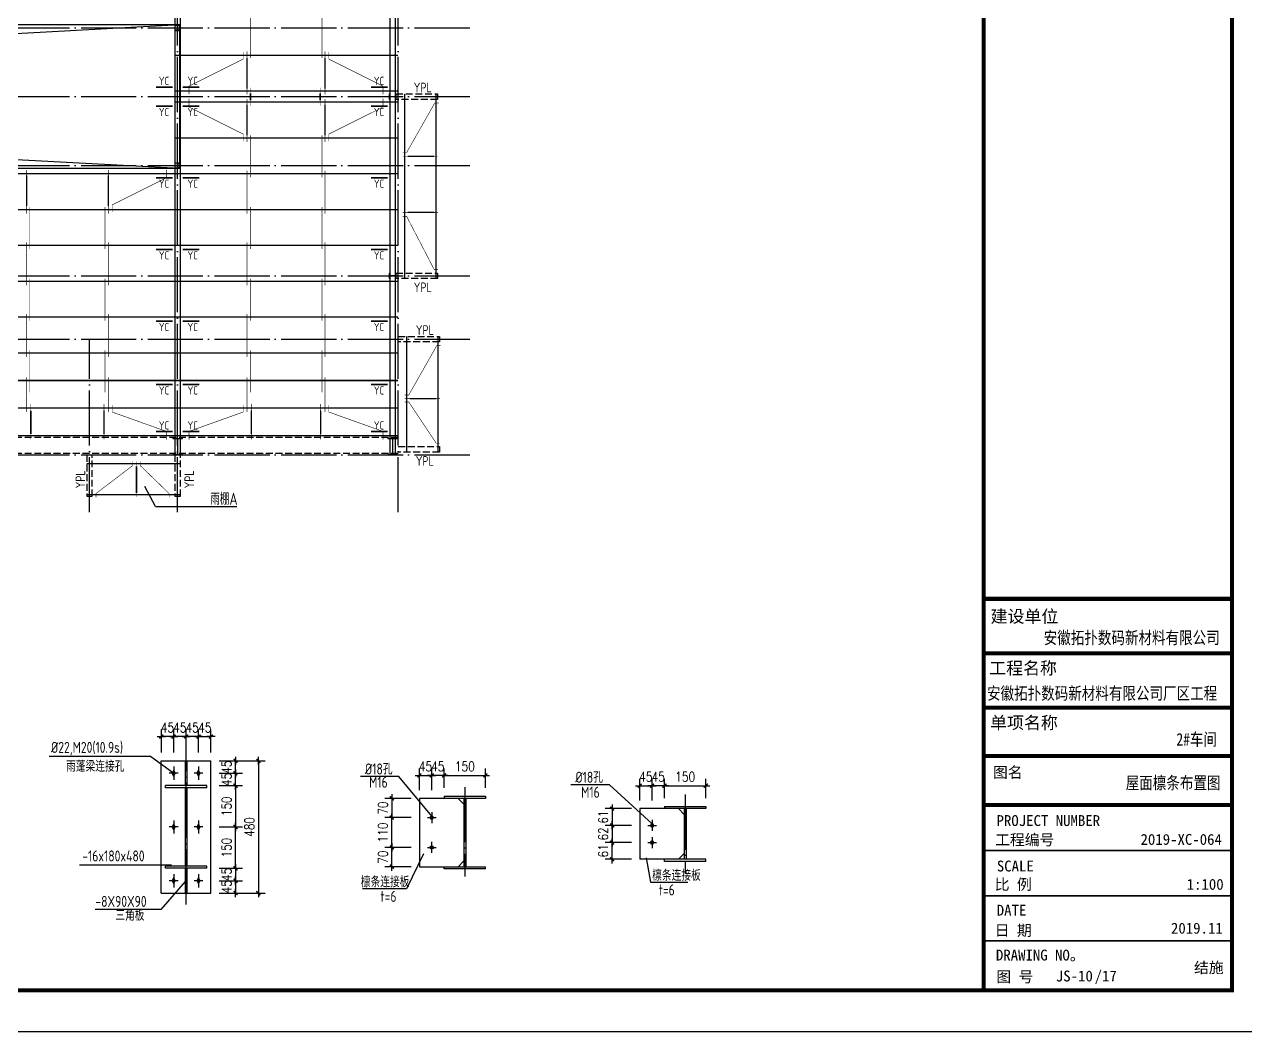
# Model space of a CAD drawing. Extents: x 19118 to 566552, y -1188739 to 92943.
# Drawn here: x 190148 to 234455, y -590067 to -553524 of the extents above; entities that cross this region are included whole.
import ezdxf

# ---------------------------------------------------------------- set-up
doc = ezdxf.new("R2010")
doc.units = 0
doc.header["$LTSCALE"] = 1000
doc.header["$MEASUREMENT"] = 0
doc.linetypes.add('DASH', pattern=[0.35, 0.25, -0.1])
doc.linetypes.add('DOTE', pattern=[2.42, 2, -0.2, 0.02, -0.2])
doc.layers.get('0').update_dxf_attribs({"linetype": 'CONTINUOUS'})
doc.layers.get('Defpoints').update_dxf_attribs({"linetype": 'CONTINUOUS'})
for name, color, linetype in [('10014', 2, 'CONTINUOUS'), ('AXIS', 3, 'CONTINUOUS'), ('D', 4, 'CONTINUOUS'), ('DOTE', 9, 'DOTE'), ('PUB_DIM', 3, 'CONTINUOUS'), ('PUB_TEXT', 7, 'CONTINUOUS'), ('PUB_TITLE', 4, 'CONTINUOUS'), ('TEXT', 7, 'CONTINUOUS'), ('WALL', 6, 'CONTINUOUS'), ('图框', 4, 'CONTINUOUS'), ('屋面隅撑', 1, 'CONTINUOUS'), ('文字', 3, 'CONTINUOUS'), ('板', 4, 'CONTINUOUS'), ('柱', 2, 'CONTINUOUS'), ('梁', 4, 'DASH'), ('梁__实线', 4, 'CONTINUOUS'), ('檩条拉条', 253, 'CONTINUOUS'), ('水平钢筋', 7, 'CONTINUOUS'), ('螺栓', 4, 'CONTINUOUS'), ('钢柱', 3, 'CONTINUOUS')]:
    doc.layers.add(name, color=color, linetype=linetype)
doc.layers.add('柱_主零件_实线', color=51, linetype='CONTINUOUS', lineweight=18)
doc.layers.add('钢架', color=63, linetype='CONTINUOUS', lineweight=25)
doc.styles.add('-黑体', font='SimSun.ttf')
doc.styles.add('DIM_FONT', font='SIMPLEX.shx', dxfattribs={"width": 0.8})
doc.styles.add('TSSD_Rein', font='atssdeng.shx', dxfattribs={"width": 0.7, "bigfont": 'atssdchn.shx'})
doc.styles.add('宋体', font='SimSun.ttf', dxfattribs={"width": 0.8})
doc.styles.add('黑体', font='simhei.ttf', dxfattribs={"width": 0.6, "height": 4.3})
doc.dimstyles.new('DIMN0.1', dxfattribs={"dimtxt": 350, "dimasz": 1, "dimexe": 250, "dimexo": 300, "dimgap": 150, "dimtad": 1, "dimdec": 0, "dimlfac": 0.1, "dimzin": 0, "dimdsep": 46, "dimtxsty": 'DIM_FONT', "dimblk": '_DIMX', "dimcen": 0.09, "dimclrt": 7, "dimadec": 0, "dimazin": 0, "dimtfac": 1, "dimtdec": 0, "dimtix": 1, "dimtmove": 2, "dimatfit": 3, "dimldrblk": '_DIMX', "dimfxl": 1, "dimtolj": 1, "dimtzin": 0, "dimarcsym": 0})

# ---------------------------------------------------------------- blocks, each defined once
blk = doc.blocks.new('高强螺栓')
at = {"layer": '螺栓'}
for p, q in [((16, 0), (-16, 0)), ((0, 24), (0, -24))]:
    blk.add_line(p, q, dxfattribs=at)
blk.add_solid([(-8, 0), (0, 16), (0, -16), (8, 0)], dxfattribs=at)
blk = doc.blocks.new('_DIMX')
blk.add_line((-150, 0), (150, 0))
at = {"const_width": 50}
blk.add_lwpolyline([(-70, -70), (70, 70)], dxfattribs=at)
blk = doc.blocks.new('*D502')
at = {"layer": 'AXIS', "color": 0, "lineweight": -2}
for p, q in [((197216, -580693), (198058, -580693)), ((197808, -580692), (197808, -580691)), ((197808, -581143), (197808, -580693)), ((197216, -581143), (198058, -581143)), ((197808, -581144), (197808, -581145))]:
    blk.add_line(p, q, dxfattribs=at)
at = {"layer": 'Defpoints', "color": 0}
for p in [(196916, -580693), (197808, -580693), (196916, -581143)]:
    blk.add_point(p, dxfattribs=at)
at = {"layer": 'AXIS', "color": 0, "lineweight": -2}
for p, rotation in [((197808, -580693), 270), ((197808, -581143), 90)]:
    blk.add_blockref('_DIMX', p, dxfattribs=dict(at, rotation=rotation))
at = {"layer": 'AXIS', "color": 7, "insert": (197483, -580918), "char_height": 350, "attachment_point": 5, "rotation": 90, "style": 'DIM_FONT'}
blk.add_mtext('\\A1;45', dxfattribs=at)
blk = doc.blocks.new('*D503')
at = {"layer": 'AXIS', "color": 0, "lineweight": -2}
for p, q in [((197216, -581143), (198058, -581143)), ((197808, -581144), (197808, -582642)), ((197216, -582643), (198058, -582643))]:
    blk.add_line(p, q, dxfattribs=at)
at = {"layer": 'Defpoints', "color": 0}
for p in [(196916, -581143), (196916, -582643), (197808, -582643)]:
    blk.add_point(p, dxfattribs=at)
at = {"layer": 'AXIS', "color": 0, "lineweight": -2}
for p, rotation in [((197808, -581143), 90), ((197808, -582643), 270)]:
    blk.add_blockref('_DIMX', p, dxfattribs=dict(at, rotation=rotation))
at = {"layer": 'AXIS', "color": 7, "insert": (197483, -581893), "char_height": 350, "attachment_point": 5, "rotation": 90, "style": 'DIM_FONT'}
blk.add_mtext('\\A1;150', dxfattribs=at)
blk = doc.blocks.new('*D504')
at = {"layer": 'AXIS', "color": 0, "lineweight": -2}
for p, q in [((197216, -584143), (198058, -584143)), ((197808, -584142), (197808, -584141)), ((197808, -584143), (197808, -584593)), ((197216, -584593), (198058, -584593)), ((197808, -584594), (197808, -584595))]:
    blk.add_line(p, q, dxfattribs=at)
at = {"layer": 'Defpoints', "color": 0}
for p in [(196916, -584143), (196916, -584593), (197808, -584593)]:
    blk.add_point(p, dxfattribs=at)
at = {"layer": 'AXIS', "color": 0, "lineweight": -2}
for p, rotation in [((197808, -584143), 270), ((197808, -584593), 90)]:
    blk.add_blockref('_DIMX', p, dxfattribs=dict(at, rotation=rotation))
at = {"layer": 'AXIS', "color": 7, "insert": (197483, -584368), "char_height": 350, "attachment_point": 5, "rotation": 90, "style": 'DIM_FONT'}
blk.add_mtext('\\A1;45', dxfattribs=at)
blk = doc.blocks.new('*D505')
at = {"layer": 'AXIS', "color": 0, "lineweight": -2}
for p, q in [((196015, -579362), (196014, -579362)), ((196016, -579943), (196016, -579112)), ((196464, -579362), (196016, -579362)), ((196464, -579943), (196464, -579112)), ((196465, -579362), (196466, -579362))]:
    blk.add_line(p, q, dxfattribs=at)
at = {"layer": 'Defpoints', "color": 0}
for p in [(196016, -579362), (196016, -580243), (196464, -580243)]:
    blk.add_point(p, dxfattribs=at)
at = {"layer": 'AXIS', "color": 0, "lineweight": -2}
blk.add_blockref('_DIMX', (196016, -579362), dxfattribs=at)
at = {"layer": 'AXIS', "color": 0, "lineweight": -2, "rotation": 180}
blk.add_blockref('_DIMX', (196464, -579362), dxfattribs=at)
at = {"layer": 'AXIS', "color": 7, "insert": (196240, -579037), "char_height": 350, "attachment_point": 5, "style": 'DIM_FONT'}
blk.add_mtext('\\A1;45', dxfattribs=at)
blk = doc.blocks.new('*D506')
at = {"layer": 'AXIS', "color": 0, "lineweight": -2}
for p, q in [((195563, -579362), (195562, -579362)), ((195564, -579943), (195564, -579112)), ((196016, -579362), (195564, -579362)), ((196016, -579943), (196016, -579112)), ((196017, -579362), (196018, -579362))]:
    blk.add_line(p, q, dxfattribs=at)
at = {"layer": 'Defpoints', "color": 0}
for p in [(195564, -579362), (195564, -580243), (196016, -580243)]:
    blk.add_point(p, dxfattribs=at)
at = {"layer": 'AXIS', "color": 0, "lineweight": -2}
blk.add_blockref('_DIMX', (195564, -579362), dxfattribs=at)
at = {"layer": 'AXIS', "color": 0, "lineweight": -2, "rotation": 180}
blk.add_blockref('_DIMX', (196016, -579362), dxfattribs=at)
at = {"layer": 'AXIS', "color": 7, "insert": (195790, -579037), "char_height": 350, "attachment_point": 5, "style": 'DIM_FONT'}
blk.add_mtext('\\A1;45', dxfattribs=at)
blk = doc.blocks.new('*D507')
at = {"layer": 'AXIS', "color": 0, "lineweight": -2}
for p, q in [((197466, -584593), (198058, -584593)), ((197808, -584592), (197808, -584591)), ((197808, -584593), (197808, -585043)), ((197216, -585043), (198058, -585043)), ((197808, -585044), (197808, -585045))]:
    blk.add_line(p, q, dxfattribs=at)
at = {"layer": 'Defpoints', "color": 0}
for p in [(197166, -584593), (196916, -585043), (197808, -585043)]:
    blk.add_point(p, dxfattribs=at)
at = {"layer": 'AXIS', "color": 0, "lineweight": -2}
for p, rotation in [((197808, -584593), 270), ((197808, -585043), 90)]:
    blk.add_blockref('_DIMX', p, dxfattribs=dict(at, rotation=rotation))
at = {"layer": 'AXIS', "color": 7, "insert": (197483, -584818), "char_height": 350, "attachment_point": 5, "rotation": 90, "style": 'DIM_FONT'}
blk.add_mtext('\\A1;45', dxfattribs=at)
blk = doc.blocks.new('*D508')
at = {"layer": 'AXIS', "color": 0, "lineweight": -2}
for p, q in [((197216, -580243), (198058, -580243)), ((197808, -580242), (197808, -580241)), ((197808, -580693), (197808, -580243)), ((197466, -580693), (198058, -580693)), ((197808, -580694), (197808, -580695))]:
    blk.add_line(p, q, dxfattribs=at)
at = {"layer": 'Defpoints', "color": 0}
for p in [(196916, -580243), (197808, -580243), (197166, -580693)]:
    blk.add_point(p, dxfattribs=at)
at = {"layer": 'AXIS', "color": 0, "lineweight": -2}
for p, rotation in [((197808, -580243), 270), ((197808, -580693), 90)]:
    blk.add_blockref('_DIMX', p, dxfattribs=dict(at, rotation=rotation))
at = {"layer": 'AXIS', "color": 7, "insert": (197483, -580468), "char_height": 350, "attachment_point": 5, "rotation": 90, "style": 'DIM_FONT'}
blk.add_mtext('\\A1;45', dxfattribs=at)
blk = doc.blocks.new('*D509')
at = {"layer": 'AXIS', "color": 0, "lineweight": -2}
for p, q in [((195115, -579362), (195114, -579362)), ((195116, -579943), (195116, -579112)), ((195564, -579362), (195116, -579362)), ((195564, -579943), (195564, -579112)), ((195565, -579362), (195566, -579362))]:
    blk.add_line(p, q, dxfattribs=at)
at = {"layer": 'Defpoints', "color": 0}
for p in [(195116, -579362), (195116, -580243), (195564, -580243)]:
    blk.add_point(p, dxfattribs=at)
at = {"layer": 'AXIS', "color": 0, "lineweight": -2}
blk.add_blockref('_DIMX', (195116, -579362), dxfattribs=at)
at = {"layer": 'AXIS', "color": 0, "lineweight": -2, "rotation": 180}
blk.add_blockref('_DIMX', (195564, -579362), dxfattribs=at)
at = {"layer": 'AXIS', "color": 7, "insert": (195340, -579037), "char_height": 350, "attachment_point": 5, "style": 'DIM_FONT'}
blk.add_mtext('\\A1;45', dxfattribs=at)
blk = doc.blocks.new('*D510')
at = {"layer": 'AXIS', "color": 0, "lineweight": -2}
for p, q in [((196463, -579362), (196462, -579362)), ((196464, -579943), (196464, -579112)), ((196464, -579362), (196916, -579362)), ((196916, -579943), (196916, -579112)), ((196917, -579362), (196918, -579362))]:
    blk.add_line(p, q, dxfattribs=at)
at = {"layer": 'Defpoints', "color": 0}
for p in [(196916, -579362), (196464, -580243), (196916, -580243)]:
    blk.add_point(p, dxfattribs=at)
at = {"layer": 'AXIS', "color": 0, "lineweight": -2}
blk.add_blockref('_DIMX', (196464, -579362), dxfattribs=at)
at = {"layer": 'AXIS', "color": 0, "lineweight": -2, "rotation": 180}
blk.add_blockref('_DIMX', (196916, -579362), dxfattribs=at)
at = {"layer": 'AXIS', "color": 7, "insert": (196690, -579037), "char_height": 350, "attachment_point": 5, "style": 'DIM_FONT'}
blk.add_mtext('\\A1;45', dxfattribs=at)
blk = doc.blocks.new('*D511')
at = {"layer": 'AXIS', "color": 0, "lineweight": -2}
for p, q in [((197362, -580243), (198887, -580243)), ((198637, -580244), (198637, -585042)), ((197362, -585043), (198887, -585043))]:
    blk.add_line(p, q, dxfattribs=at)
at = {"layer": 'Defpoints', "color": 0}
for p in [(197062, -580243), (197062, -585043), (198637, -585043)]:
    blk.add_point(p, dxfattribs=at)
at = {"layer": 'AXIS', "color": 0, "lineweight": -2}
for p, rotation in [((198637, -580243), 90), ((198637, -585043), 270)]:
    blk.add_blockref('_DIMX', p, dxfattribs=dict(at, rotation=rotation))
at = {"layer": 'AXIS', "color": 7, "insert": (198312, -582643), "char_height": 350, "attachment_point": 5, "rotation": 90, "style": 'DIM_FONT'}
blk.add_mtext('\\A1;480', dxfattribs=at)
blk = doc.blocks.new('*D512')
at = {"layer": 'AXIS', "color": 0, "lineweight": -2}
for p, q in [((197216, -582643), (198058, -582643)), ((197808, -584142), (197808, -582644)), ((197216, -584143), (198058, -584143))]:
    blk.add_line(p, q, dxfattribs=at)
at = {"layer": 'Defpoints', "color": 0}
for p in [(196916, -582643), (197808, -582643), (196916, -584143)]:
    blk.add_point(p, dxfattribs=at)
at = {"layer": 'AXIS', "color": 0, "lineweight": -2}
for p, rotation in [((197808, -582643), 90), ((197808, -584143), 270)]:
    blk.add_blockref('_DIMX', p, dxfattribs=dict(at, rotation=rotation))
at = {"layer": 'AXIS', "color": 7, "insert": (197483, -583393), "char_height": 350, "attachment_point": 5, "rotation": 90, "style": 'DIM_FONT'}
blk.add_mtext('\\A1;150', dxfattribs=at)
blk = doc.blocks.new('孔')
at = {"layer": '螺栓'}
h = blk.add_hatch(color=256, dxfattribs=at)
h.paths.add_polyline_path([(0, -6, 0.414214), (6, 0), (0, 0)])
h.paths.add_polyline_path([(0, 0), (-6, 0, 0.414214), (0, -6)])
h.paths.add_polyline_path([(0, 0), (0, 6, 0.414214), (-6, 0)])
h.paths.add_polyline_path([(0, 0), (6, 0, 0.414214), (0, 6)])
for p, q in [((16, 0), (-16, 0)), ((0, 20), (0, -20))]:
    blk.add_line(p, q, dxfattribs=at)
blk.add_circle((0, 0), 6, dxfattribs=at)
blk = doc.blocks.new('*D514')
at = {"layer": 'AXIS', "color": 0, "lineweight": -2}
for p, q in [((212921, -581145), (212920, -581145)), ((212922, -581677), (212922, -580895)), ((213372, -581145), (212922, -581145)), ((213372, -581597), (213372, -580895)), ((213373, -581145), (213374, -581145))]:
    blk.add_line(p, q, dxfattribs=at)
at = {"layer": 'Defpoints', "color": 0}
for p in [(212922, -581145), (212922, -581977), (213372, -581897)]:
    blk.add_point(p, dxfattribs=at)
at = {"layer": 'AXIS', "color": 0, "lineweight": -2}
blk.add_blockref('_DIMX', (212922, -581145), dxfattribs=at)
at = {"layer": 'AXIS', "color": 0, "lineweight": -2, "rotation": 180}
blk.add_blockref('_DIMX', (213372, -581145), dxfattribs=at)
at = {"layer": 'AXIS', "color": 7, "insert": (213147, -580820), "char_height": 350, "attachment_point": 5, "style": 'DIM_FONT'}
blk.add_mtext('\\A1;45', dxfattribs=at)
blk = doc.blocks.new('*D515')
at = {"layer": 'AXIS', "color": 0, "lineweight": -2}
for p, q in [((212170, -581977), (211222, -581977)), ((211472, -581976), (211472, -581975)), ((211472, -581977), (211472, -582587)), ((212172, -582587), (211222, -582587)), ((211472, -582588), (211472, -582589))]:
    blk.add_line(p, q, dxfattribs=at)
at = {"layer": 'Defpoints', "color": 0}
for p in [(212470, -581977), (211472, -582587), (212472, -582587)]:
    blk.add_point(p, dxfattribs=at)
at = {"layer": 'AXIS', "color": 0, "lineweight": -2}
for p, rotation in [((211472, -581977), 270), ((211472, -582587), 90)]:
    blk.add_blockref('_DIMX', p, dxfattribs=dict(at, rotation=rotation))
at = {"layer": 'AXIS', "color": 7, "insert": (211147, -582282), "char_height": 350, "attachment_point": 5, "rotation": 90, "style": 'DIM_FONT'}
blk.add_mtext('\\A1;61', dxfattribs=at)
blk = doc.blocks.new('*D516')
at = {"layer": 'AXIS', "color": 0, "lineweight": -2}
for p, q in [((212172, -582587), (211222, -582587)), ((211472, -582586), (211472, -582585)), ((211472, -582587), (211472, -583207)), ((212172, -583207), (211222, -583207)), ((211472, -583208), (211472, -583209))]:
    blk.add_line(p, q, dxfattribs=at)
at = {"layer": 'Defpoints', "color": 0}
for p in [(212472, -582587), (211472, -583207), (212472, -583207)]:
    blk.add_point(p, dxfattribs=at)
at = {"layer": 'AXIS', "color": 0, "lineweight": -2}
for p, rotation in [((211472, -582587), 270), ((211472, -583207), 90)]:
    blk.add_blockref('_DIMX', p, dxfattribs=dict(at, rotation=rotation))
at = {"layer": 'AXIS', "color": 7, "insert": (211147, -582897), "char_height": 350, "attachment_point": 5, "rotation": 90, "style": 'DIM_FONT'}
blk.add_mtext('\\A1;62', dxfattribs=at)
blk = doc.blocks.new('*D517')
at = {"layer": 'AXIS', "color": 0, "lineweight": -2}
for p, q in [((212172, -583207), (211222, -583207)), ((211472, -583206), (211472, -583205)), ((211472, -583817), (211472, -583207)), ((212172, -583817), (211222, -583817)), ((211472, -583818), (211472, -583819))]:
    blk.add_line(p, q, dxfattribs=at)
at = {"layer": 'Defpoints', "color": 0}
for p in [(211472, -583207), (212472, -583207), (212472, -583817)]:
    blk.add_point(p, dxfattribs=at)
at = {"layer": 'AXIS', "color": 0, "lineweight": -2}
for p, rotation in [((211472, -583207), 270), ((211472, -583817), 90)]:
    blk.add_blockref('_DIMX', p, dxfattribs=dict(at, rotation=rotation))
at = {"layer": 'AXIS', "color": 7, "insert": (211147, -583512), "char_height": 350, "attachment_point": 5, "rotation": 90, "style": 'DIM_FONT'}
blk.add_mtext('\\A1;61', dxfattribs=at)
blk = doc.blocks.new('*D518')
at = {"layer": 'AXIS', "color": 0, "lineweight": -2}
for p, q in [((212471, -581145), (212470, -581145)), ((212472, -581677), (212472, -580895)), ((212472, -581145), (212922, -581145)), ((212922, -581677), (212922, -580895)), ((212923, -581145), (212924, -581145))]:
    blk.add_line(p, q, dxfattribs=at)
at = {"layer": 'Defpoints', "color": 0}
for p in [(212922, -581145), (212472, -581977), (212922, -581977)]:
    blk.add_point(p, dxfattribs=at)
at = {"layer": 'AXIS', "color": 0, "lineweight": -2}
blk.add_blockref('_DIMX', (212472, -581145), dxfattribs=at)
at = {"layer": 'AXIS', "color": 0, "lineweight": -2, "rotation": 180}
blk.add_blockref('_DIMX', (212922, -581145), dxfattribs=at)
at = {"layer": 'AXIS', "color": 7, "insert": (212697, -580820), "char_height": 350, "attachment_point": 5, "style": 'DIM_FONT'}
blk.add_mtext('\\A1;45', dxfattribs=at)
blk = doc.blocks.new('*D520')
at = {"layer": 'AXIS', "color": 0, "lineweight": -2}
for p, q in [((204926, -580773), (204925, -580773)), ((204927, -581305), (204927, -580523)), ((205377, -580773), (204927, -580773)), ((205377, -581225), (205377, -580523)), ((205378, -580773), (205379, -580773))]:
    blk.add_line(p, q, dxfattribs=at)
at = {"layer": 'Defpoints', "color": 0}
for p in [(204927, -580773), (204927, -581605), (205377, -581525)]:
    blk.add_point(p, dxfattribs=at)
at = {"layer": 'AXIS', "color": 0, "lineweight": -2}
blk.add_blockref('_DIMX', (204927, -580773), dxfattribs=at)
at = {"layer": 'AXIS', "color": 0, "lineweight": -2, "rotation": 180}
blk.add_blockref('_DIMX', (205377, -580773), dxfattribs=at)
at = {"layer": 'AXIS', "color": 7, "insert": (205152, -580448), "char_height": 350, "attachment_point": 5, "style": 'DIM_FONT'}
blk.add_mtext('\\A1;45', dxfattribs=at)
blk = doc.blocks.new('*D521')
at = {"layer": 'AXIS', "color": 0, "lineweight": -2}
for p, q in [((204176, -581605), (203228, -581605)), ((203478, -581604), (203478, -581603)), ((203478, -581605), (203478, -582305)), ((204177, -582305), (203228, -582305)), ((203478, -582306), (203478, -582307))]:
    blk.add_line(p, q, dxfattribs=at)
at = {"layer": 'Defpoints', "color": 0}
for p in [(204476, -581605), (203478, -582305), (204477, -582305)]:
    blk.add_point(p, dxfattribs=at)
at = {"layer": 'AXIS', "color": 0, "lineweight": -2}
for p, rotation in [((203478, -581605), 270), ((203478, -582305), 90)]:
    blk.add_blockref('_DIMX', p, dxfattribs=dict(at, rotation=rotation))
at = {"layer": 'AXIS', "color": 7, "insert": (203153, -581955), "char_height": 350, "attachment_point": 5, "rotation": 90, "style": 'DIM_FONT'}
blk.add_mtext('\\A1;70', dxfattribs=at)
blk = doc.blocks.new('*D522')
at = {"layer": 'AXIS', "color": 0, "lineweight": -2}
for p, q in [((204476, -580773), (204475, -580773)), ((204477, -581305), (204477, -580523)), ((204477, -580773), (204927, -580773)), ((204927, -581305), (204927, -580523)), ((204928, -580773), (204929, -580773))]:
    blk.add_line(p, q, dxfattribs=at)
at = {"layer": 'Defpoints', "color": 0}
for p in [(204927, -580773), (204477, -581605), (204927, -581605)]:
    blk.add_point(p, dxfattribs=at)
at = {"layer": 'AXIS', "color": 0, "lineweight": -2}
blk.add_blockref('_DIMX', (204477, -580773), dxfattribs=at)
at = {"layer": 'AXIS', "color": 0, "lineweight": -2, "rotation": 180}
blk.add_blockref('_DIMX', (204927, -580773), dxfattribs=at)
at = {"layer": 'AXIS', "color": 7, "insert": (204702, -580448), "char_height": 350, "attachment_point": 5, "style": 'DIM_FONT'}
blk.add_mtext('\\A1;45', dxfattribs=at)
blk = doc.blocks.new('*D523')
at = {"layer": 'AXIS', "color": 0, "lineweight": -2}
for p, q in [((204177, -583385), (203228, -583385)), ((203478, -583384), (203478, -583383)), ((203478, -584085), (203478, -583385)), ((204176, -584085), (203228, -584085)), ((203478, -584086), (203478, -584087))]:
    blk.add_line(p, q, dxfattribs=at)
at = {"layer": 'Defpoints', "color": 0}
for p in [(203478, -583385), (204477, -583385), (204476, -584085)]:
    blk.add_point(p, dxfattribs=at)
at = {"layer": 'AXIS', "color": 0, "lineweight": -2}
for p, rotation in [((203478, -583385), 270), ((203478, -584085), 90)]:
    blk.add_blockref('_DIMX', p, dxfattribs=dict(at, rotation=rotation))
at = {"layer": 'AXIS', "color": 7, "insert": (203153, -583735), "char_height": 350, "attachment_point": 5, "rotation": 90, "style": 'DIM_FONT'}
blk.add_mtext('\\A1;70', dxfattribs=at)

msp = doc.modelspace()

# ---------------------------------------------------------------- linework, layer by layer
for p, q in [((203736.69, -580810.74), (202345.25, -580810.74)), ((204927.27, -582245.1), (203736.69, -580810.74)), ((211370.6, -581110.14), (209979.16, -581110.14)), ((212921.72, -582526.99), (211370.6, -581110.14))]:
    msp.add_line(p, q)
msp.add_lwpolyline([(195783.4, -553543.77), (107633.4, -553543.77), (107633.4, -558743.77), (195783.4, -558743.77)], close=True)
at = {"layer": '10014', "const_width": 50}
for points in [[(203708.4, -554643.77), (195608.4, -554643.77)], [(203708.4, -555943.77), (195608.4, -555943.77)], [(203946.88, -556043.77), (203946.88, -562743.77)], [(205078.65, -556043.77), (205078.65, -562743.77)], [(203708.4, -556343.77), (195608.4, -556343.77)], [(203708.4, -557643.77), (195608.4, -557643.77)], [(203708.4, -558943.77), (99708.4, -558943.77)], [(203708.4, -560243.77), (99708.4, -560243.77)], [(203708.4, -561543.77), (99708.4, -561543.77)], [(203708.4, -562843.77), (99708.4, -562843.77)], [(203708.4, -564143.77), (99708.4, -564143.77)], [(204021.88, -564843.77), (204021.88, -569043.77)], [(204021.88, -564843.77), (204021.88, -569043.77)], [(205153.66, -564843.77), (205153.66, -569043.77)], [(205153.66, -564843.77), (205153.66, -569043.77)], [(203708.4, -565443.77), (99708.4, -565443.77)], [(203708.4, -566443.77), (99708.4, -566443.77)], [(203708.4, -567443.77), (99708.4, -567443.77)], [(203708.4, -568443.77), (99708.4, -568443.77)], [(192408.4, -569457.25), (195808.4, -569457.25)], [(192408.4, -570589.03), (195808.4, -570589.03)]]:
    msp.add_lwpolyline(points, dxfattribs=at)
at = {"layer": 'D', "linetype": 'DASH'}
for p, q in [((203708.4, -568510.75), (99708.4, -568510.75)), ((203708.4, -569091.7), (99708.4, -569091.7))]:
    msp.add_line(p, q, dxfattribs=at)
at = {"layer": 'DOTE', "color": 8}
for p, q in [((195708.4, -571223.8), (195708.4, -515716.73)), ((203708.4, -571223.8), (203708.4, -515716.73)), ((97826.88, -553643.77), (206364.14, -553643.77)), ((97826.88, -556143.77), (206364.14, -556143.77)), ((97826.88, -558643.77), (206364.14, -558643.77)), ((97826.88, -562643.77), (206364.14, -562643.77)), ((97826.88, -564943.77), (206364.14, -564943.77)), ((192508.4, -571223.8), (192508.4, -564943.77)), ((97826.88, -569143.77), (206364.14, -569143.77))]:
    msp.add_line(p, q, dxfattribs=at)
at = {"layer": 'DOTE'}
for p, q in [((196015.67, -585453.54), (196015.67, -579395.66)), ((206127.27, -581197.26), (206127.27, -584436.04)), ((214121.72, -581467.57), (214121.72, -584325.04))]:
    msp.add_line(p, q, dxfattribs=at)
at = {"layer": 'PUB_DIM'}
msp.add_line((194903.81, -571019.72), (197852.67, -571019.72), dxfattribs=at)
msp.add_lwpolyline([(194903.81, -571019.72), (194514.46, -570293.06)], dxfattribs=at)
at = {"layer": 'PUB_TITLE'}
msp.add_lwpolyline([(77811.65, -590066.61), (235461.65, -590066.61), (235461.65, -500966.61), (77811.65, -500966.61)], close=True, dxfattribs=at)
at = {"layer": 'PUB_TITLE', "const_width": 150}
msp.add_lwpolyline([(81561.65, -588566.61), (233961.65, -588566.61), (233961.65, -502466.61), (81561.65, -502466.61)], close=True, dxfattribs=at)
at = {"layer": 'WALL'}
for p, q in [((195783.4, -553543.77), (152336.76, -555872.28)), ((152336.76, -556415.25), (195783.4, -558743.77))]:
    msp.add_line(p, q, dxfattribs=at)
at = {"layer": '图框', "color": 4, "const_width": 147.89}
msp.add_lwpolyline([(224947.8, -502466.61), (233961.65, -502466.61), (233961.65, -588566.61), (224947.8, -588566.61)], close=True, dxfattribs=at)
at = {"layer": '图框', "color": 4}
for points, const_width in [([(224947.8, -574366.9), (233928.89, -574366.9)], 149.4), ([(224947.8, -576342.42), (233931.66, -576342.42)], 149.4), ([(224947.8, -578314.21), (233961.65, -578314.21)], 149.4), ([(224947.8, -580070.31), (233961.65, -580070.31)], 149.4), ([(224947.8, -581847.14), (233961.65, -581847.14)], 149.4), ([(224947.8, -583495.42), (233961.65, -583495.42)], 60.51), ([(224947.8, -585140.85), (233961.65, -585140.85)], 60.51), ([(224947.8, -586773.81), (233961.65, -586773.81)], 60.51)]:
    msp.add_lwpolyline(points, dxfattribs=dict(at, const_width=const_width))
at = {"layer": '屋面隅撑', "const_width": 60}
for points in [[(194925.47, -555794.93), (195525.47, -555794.93)], [(196491.33, -555794.93), (195891.33, -555794.93)], [(202725.47, -555794.93), (203325.47, -555794.93)], [(194925.47, -556492.6), (195525.47, -556492.6)], [(196491.33, -556492.6), (195891.33, -556492.6)], [(202725.47, -556492.6), (203325.47, -556492.6)], [(194925.47, -559092.6), (195525.47, -559092.6)], [(196491.33, -559092.6), (195891.33, -559092.6)], [(202725.47, -559092.6), (203325.47, -559092.6)], [(194925.47, -561692.6), (195525.47, -561692.6)], [(196491.33, -561692.6), (195891.33, -561692.6)], [(202725.47, -561692.6), (203325.47, -561692.6)], [(194925.47, -564292.6), (195525.47, -564292.6)], [(196491.33, -564292.6), (195891.33, -564292.6)], [(202725.47, -564292.6), (203325.47, -564292.6)], [(194925.47, -566592.6), (195525.47, -566592.6)], [(196491.33, -566592.6), (195891.33, -566592.6)], [(202725.47, -566592.6), (203325.47, -566592.6)], [(194925.47, -568294.93), (195525.47, -568294.93)], [(196491.33, -568294.93), (195891.33, -568294.93)], [(202725.47, -568294.93), (203325.47, -568294.93)]]:
    msp.add_lwpolyline(points, dxfattribs=at)
at = {"layer": '文字'}
for p, q in [((204626.46, -583620.8), (204014.34, -584882.58)), ((212709.66, -583758.02), (212863.34, -584646.6)), ((212863.34, -584646.6), (214221.8, -584646.6)), ((204014.34, -584882.58), (202411.41, -584882.58))]:
    msp.add_line(p, q, dxfattribs=at)
at = {"layer": '板', "lineweight": -3, "ltscale": 1.5}
for p, q in [((206877.27, -581605.1), (204477.27, -581605.1)), ((204477.27, -581605.1), (204477.27, -584085)), ((205377.27, -581525), (206877.27, -581525)), ((205377.27, -581525), (205377.27, -581605.1)), ((205887.27, -581605.1), (206087.27, -581817.1)), ((206087.27, -581605.1), (206087.27, -584085)), ((206167.27, -581605.1), (206167.27, -584085)), ((206877.27, -581525), (206877.27, -581605.1)), ((214871.72, -581976.99), (212471.72, -581976.99)), ((212471.72, -581976.99), (212471.72, -583816.89)), ((213371.72, -581896.89), (214871.72, -581896.89)), ((213371.72, -581896.89), (213371.72, -581976.99)), ((213881.72, -581976.99), (214081.72, -582188.99)), ((214081.72, -581976.99), (214081.72, -583816.89)), ((214161.72, -581976.99), (214161.72, -583816.89)), ((214871.72, -581896.89), (214871.72, -581976.99)), ((205887.27, -584085), (206087.27, -583873)), ((214871.72, -583816.89), (212471.72, -583816.89)), ((213371.72, -583896.89), (213371.72, -583816.89)), ((214871.72, -583896.89), (213371.72, -583896.89)), ((213881.72, -583816.89), (214081.72, -583604.89)), ((214871.72, -583896.89), (214871.72, -583816.89)), ((204477.27, -584085), (206877.27, -584085)), ((205377.27, -584165), (205377.27, -584085)), ((206877.27, -584165), (205377.27, -584165)), ((206877.27, -584165), (206877.27, -584085))]:
    msp.add_line(p, q, dxfattribs=at)
at = {"layer": '柱_主零件_实线', "ltscale": 20}
for p, q in [((203383.39, -556243.77), (203383.39, -556043.76)), ((203383.39, -556043.76), (203397.4, -556043.76)), ((203397.4, -556043.76), (203397.4, -556243.77)), ((203619.4, -556043.76), (203633.39, -556043.76)), ((203619.4, -556243.77), (203619.4, -556043.76)), ((203633.39, -556043.76), (203633.39, -556243.77)), ((203397.4, -556243.77), (203383.39, -556243.77)), ((203397.4, -556138.76), (203619.4, -556138.76)), ((203619.4, -556148.77), (203397.4, -556148.77)), ((203633.39, -556243.77), (203619.4, -556243.77)), ((203383.39, -562743.77), (203383.39, -562543.76)), ((203383.39, -562543.76), (203397.4, -562543.76)), ((203397.4, -562543.76), (203397.4, -562743.77)), ((203397.4, -562638.76), (203619.4, -562638.76)), ((203619.4, -562648.77), (203397.4, -562648.77)), ((203619.4, -562543.76), (203633.39, -562543.76)), ((203619.4, -562743.77), (203619.4, -562543.76)), ((203633.39, -562543.76), (203633.39, -562743.77)), ((203397.4, -562743.77), (203383.39, -562743.77)), ((203633.39, -562743.77), (203619.4, -562743.77)), ((195883.3, -568543.75), (195533.3, -568543.75)), ((195533.3, -568543.75), (195533.3, -568563.75)), ((195533.3, -568563.75), (195883.3, -568563.75)), ((195701.3, -568563.75), (195701.3, -569123.75)), ((195715.3, -569123.75), (195715.3, -568563.75)), ((195883.3, -568563.75), (195883.3, -568543.75)), ((203683.3, -568543.75), (203333.3, -568543.75)), ((203333.3, -568543.75), (203333.3, -568563.75)), ((203333.3, -568563.75), (203683.3, -568563.75)), ((203501.3, -568563.75), (203501.3, -569123.75)), ((203515.3, -569123.75), (203515.3, -568563.75)), ((203683.3, -568563.75), (203683.3, -568543.75)), ((195533.3, -569123.75), (195533.3, -569143.75)), ((195883.3, -569123.75), (195533.3, -569123.75)), ((195533.3, -569143.75), (195883.3, -569143.75)), ((195883.3, -569143.75), (195883.3, -569123.75)), ((203333.3, -569123.75), (203333.3, -569143.75)), ((203683.3, -569123.75), (203333.3, -569123.75)), ((203333.3, -569143.75), (203683.3, -569143.75)), ((203683.3, -569143.75), (203683.3, -569123.75))]:
    msp.add_line(p, q, dxfattribs=at)
at = {"layer": '梁'}
for points in [[(203633.39, -556043.77), (205133.39, -556043.77), (205133.39, -556243.77), (203633.39, -556243.77)], [(203633.39, -562543.77), (205133.39, -562543.77), (205133.39, -562743.77), (203633.39, -562743.77)], [(203708.4, -564843.77), (205208.4, -564843.77), (205208.4, -565043.77), (203708.4, -565043.77)], [(203708.4, -564843.77), (205208.4, -564843.77), (205208.4, -565043.77), (203708.4, -565043.77)], [(203708.4, -568843.77), (205208.4, -568843.77), (205208.4, -569043.77), (203708.4, -569043.77)], [(203708.4, -568843.77), (205208.4, -568843.77), (205208.4, -569043.77), (203708.4, -569043.77)], [(192408.4, -569143.77), (192408.4, -570643.77), (192608.4, -570643.77), (192608.4, -569143.77)], [(195608.4, -569143.77), (195608.4, -570643.77), (195808.4, -570643.77), (195808.4, -569143.77)]]:
    msp.add_lwpolyline(points, dxfattribs=at)
at = {"layer": '梁__实线'}
for p, q in [((195115.67, -585043.09), (195115.67, -580243.09)), ((195115.67, -580243.09), (196915.67, -580243.09)), ((195983.85, -580243.09), (195983.85, -581143.09)), ((196043.85, -580243.09), (196043.85, -581143.09)), ((196915.67, -585043.09), (196915.67, -580243.09)), ((196765.67, -581143.09), (195265.67, -581143.09)), ((195265.67, -581223.09), (195265.67, -581143.09)), ((196765.67, -581223.09), (195265.67, -581223.09)), ((195983.85, -581223.09), (195983.85, -584063.09)), ((196043.85, -581223.09), (196043.85, -584063.09)), ((196765.67, -581223.09), (196765.67, -581143.09)), ((196765.67, -584063.09), (195265.67, -584063.09)), ((195265.67, -584143.09), (195265.67, -584063.09)), ((196765.67, -584143.09), (195265.67, -584143.09)), ((195983.85, -584143.09), (195983.85, -585043.09)), ((196043.85, -584143.09), (196043.85, -585043.09)), ((196765.67, -584143.09), (196765.67, -584063.09)), ((195115.67, -585043.09), (196915.67, -585043.09))]:
    msp.add_line(p, q, dxfattribs=at)
at = {"layer": '檩条拉条', "color": 1}
for points, const_width in [([(198343.91, -553214.99), (198343.91, -554744.36)], 20), ([(200942.85, -553214.99), (200942.85, -554744.36)], 20), ([(196116.15, -556064.04), (196116.15, -555766.86), (198085.18, -554783.39), (198085.18, -554525.66)], 20), ([(198226.8, -555854.92), (198226.8, -554738.78)], 50), ([(198226.8, -556056.61), (198226.8, -554497.65)], 20), ([(201051.88, -555854.92), (201051.88, -554738.78)], 50), ([(201051.88, -556056.61), (201051.88, -554497.65)], 20), ([(203162.53, -556064.04), (203162.53, -555766.86), (201193.5, -554783.39), (201193.5, -554525.66)], 20), ([(198351, -556022.94), (198351, -556274.1)], 50), ([(198351, -555821.25), (198351, -556478.69)], 20), ([(200878.08, -556022.94), (200878.08, -556274.1)], 50), ([(200878.08, -555821.25), (200878.08, -556478.69)], 20), ([(196116.15, -556223.49), (196116.15, -556520.67), (198085.18, -557504.14), (198085.18, -557761.87)], 20), ([(198226.8, -556432.61), (198226.8, -557548.75)], 50), ([(198226.8, -556230.92), (198226.8, -557789.88)], 20), ([(201051.88, -556432.61), (201051.88, -557548.75)], 50), ([(201051.88, -556230.92), (201051.88, -557789.88)], 20), ([(203162.53, -556223.49), (203162.53, -556520.67), (201193.5, -557504.14), (201193.5, -557761.87)], 20), ([(205176.47, -556379.11), (205035.68, -556379.11), (204016.42, -558172.52), (203869.57, -558172.52)], 20), ([(198343.91, -559072.54), (198343.91, -557543.17)], 20), ([(200942.85, -559072.54), (200942.85, -557543.17)], 20), ([(203867.89, -558305.2), (205156.87, -558305.2)], 20), ([(205019.41, -558305.2), (204048.38, -558305.2)], 50), ([(190226.8, -559002.11), (190226.8, -560118.24)], 50), ([(190226.8, -558800.42), (190226.8, -560359.37)], 20), ([(190226.8, -558830.92), (190226.8, -560389.88)], 20), ([(193189.99, -559002.11), (193189.99, -560118.24)], 50), ([(193189.99, -558800.42), (193189.99, -560359.37)], 20), ([(193189.99, -558830.92), (193189.99, -560389.88)], 20), ([(195300.64, -558792.98), (195300.64, -559090.16), (193331.61, -560073.64), (193331.61, -560331.37)], 20), ([(198226.8, -558830.92), (198226.8, -560389.88)], 20), ([(201051.88, -558830.92), (201051.88, -560389.88)], 20), ([(190343.91, -561672.54), (190343.91, -560143.17)], 20), ([(193072.88, -561672.54), (193072.88, -560143.17)], 20), ([(198343.91, -561672.54), (198343.91, -560143.17)], 20), ([(200942.85, -561672.54), (200942.85, -560143.17)], 20), ([(203867.89, -560346.01), (205156.87, -560346.01)], 20), ([(205157.6, -562419.2), (205016.81, -562419.2), (204016.42, -560488.12), (203869.57, -560488.12)], 20), ([(205019.41, -560346.01), (204048.38, -560346.01)], 50), ([(190226.8, -561430.92), (190226.8, -562989.88)], 20), ([(193189.99, -561430.92), (193189.99, -562989.88)], 20), ([(198226.8, -561430.92), (198226.8, -562989.88)], 20), ([(201051.88, -561430.92), (201051.88, -562989.88)], 20), ([(190343.91, -564272.54), (190343.91, -562743.17)], 20), ([(193072.88, -564272.54), (193072.88, -562743.17)], 20), ([(198343.91, -564272.54), (198343.91, -562743.17)], 20), ([(200942.85, -564272.54), (200942.85, -562743.17)], 20), ([(190226.8, -564030.92), (190226.8, -565589.88)], 20), ([(193189.99, -564030.92), (193189.99, -565589.88)], 20), ([(198226.8, -564030.92), (198226.8, -565589.88)], 20), ([(201051.88, -564030.92), (201051.88, -565589.88)], 20), ([(190343.91, -566872.54), (190343.91, -565343.17)], 20), ([(193072.88, -566872.54), (193072.88, -565343.17)], 20), ([(198343.91, -566872.54), (198343.91, -565343.17)], 20), ([(200942.85, -566872.54), (200942.85, -565343.17)], 20), ([(205251.48, -565179.11), (205110.69, -565179.11), (204091.42, -566972.52), (203944.57, -566972.52)], 20), ([(205251.48, -565179.11), (205110.69, -565179.11), (204091.42, -566972.52), (203944.57, -566972.52)], 20), ([(190226.8, -566330.92), (190226.8, -567586.56)], 20), ([(193189.99, -566330.92), (193189.99, -567586.56)], 20), ([(198226.8, -566330.92), (198226.8, -567586.56)], 20), ([(201051.88, -566330.92), (201051.88, -567586.56)], 20), ([(203942.89, -567105.19), (205231.88, -567105.19)], 20), ([(203942.89, -567105.19), (205231.88, -567105.19)], 20), ([(205094.42, -567105.19), (204123.39, -567105.19)], 50), ([(205094.42, -567105.19), (204123.39, -567105.19)], 50), ([(190380.6, -568379.94), (190380.6, -567543.46)], 50), ([(190380.6, -568581.63), (190380.6, -567302.33)], 20), ([(193036.19, -568379.94), (193036.19, -567543.46)], 50), ([(193036.19, -568581.63), (193036.19, -567302.33)], 20), ([(195300.64, -568589.06), (195300.64, -568291.88), (193331.61, -567588.07), (193331.61, -567330.34)], 20), ([(196116.15, -568589.06), (196116.15, -568291.88), (198085.18, -567588.07), (198085.18, -567330.34)], 20), ([(198380.6, -568379.94), (198380.6, -567543.46)], 50), ([(198380.6, -568581.63), (198380.6, -567302.33)], 20), ([(200900.8, -568379.94), (200900.8, -567543.46)], 50), ([(200900.8, -568581.63), (200900.8, -567302.33)], 20), ([(203162.53, -568589.06), (203162.53, -568291.88), (201193.5, -567588.07), (201193.5, -567330.34)], 20), ([(205232.6, -568719.2), (205091.81, -568719.2), (204091.42, -567220.03), (203944.57, -567220.03)], 20), ([(205232.6, -568719.2), (205091.81, -568719.2), (204091.42, -567220.03), (203944.57, -567220.03)], 20), ([(192743.74, -570686.85), (192743.74, -570546.05), (194082.46, -569526.79), (194082.46, -569379.94)], 20), ([(194215.19, -570529.78), (194215.19, -569558.76)], 50), ([(194215.19, -569378.26), (194215.19, -570667.25)], 20), ([(195400.23, -570686.85), (195400.23, -570546.05), (194347.93, -569526.79), (194347.93, -569379.94)], 20)]:
    msp.add_lwpolyline(points, dxfattribs=dict(at, const_width=const_width))
at = {"layer": '水平钢筋'}
for p, q in [((191049.65, -580072.87), (194724.17, -580072.87)), ((194724.17, -580072.87), (195563.85, -580693.09)), ((192141.88, -584012.96), (195482.71, -584012.96)), ((195983.85, -584618.09), (195092.02, -585631.96)), ((195092.02, -585631.96), (192712.09, -585631.96))]:
    msp.add_line(p, q, dxfattribs=at)
at = {"layer": '钢架'}
for points in [[(195808.4, -569143.77), (195808.4, -517143.77), (195608.4, -517143.77), (195608.4, -569143.77), (195808.4, -569143.77)], [(203608.4, -569143.77), (203608.4, -517143.77), (203408.4, -517143.77), (203408.4, -569143.77), (203608.4, -569143.77)]]:
    msp.add_lwpolyline(points, dxfattribs=at)
at = {"layer": '钢柱'}
for points in [[(195783.4, -553543.77), (195633.4, -553543.77), (195633.4, -553553.77), (195704.4, -553553.77), (195704.4, -553733.77), (195633.4, -553733.77), (195633.4, -553743.77), (195783.4, -553743.77), (195783.4, -553733.77), (195712.4, -553733.77), (195712.4, -553553.77), (195783.4, -553553.77), (195783.4, -553543.77)], [(195783.4, -558743.77), (195633.4, -558743.77), (195633.4, -558733.77), (195704.4, -558733.77), (195704.4, -558553.77), (195633.4, -558553.77), (195633.4, -558543.77), (195783.4, -558543.77), (195783.4, -558553.77), (195712.4, -558553.77), (195712.4, -558733.77), (195783.4, -558733.77), (195783.4, -558743.77)]]:
    msp.add_lwpolyline(points, dxfattribs=at)

# ---------------------------------------------------------------- block references
at = {"layer": '柱', "lineweight": -3, "ltscale": 1.5, "xscale": 10, "yscale": 10, "zscale": 10}
for p in [(195563.85, -580693.09), (196463.85, -580693.09), (195563.85, -582643.09), (196463.85, -582643.09), (195563.85, -584593.09), (196463.85, -584593.09)]:
    msp.add_blockref('高强螺栓', p, dxfattribs=at)
at = {"layer": '螺栓', "lineweight": -3, "xscale": -10, "yscale": 10, "zscale": 10}
for p in [(204927.27, -582305.1), (212921.72, -582586.99), (212921.72, -583206.89)]:
    msp.add_blockref('孔', p, dxfattribs=at)
at = {"layer": '螺栓', "lineweight": -3, "xscale": 10, "yscale": 10, "zscale": 10, "rotation": 180}
msp.add_blockref('孔', (204927.27, -583384.9), dxfattribs=at)

# ---------------------------------------------------------------- texts
at = {"layer": 'AXIS', "style": 'TSSD_Rein', "width": 0.8}
msp.add_text('雨棚A', height=432, dxfattribs=at).set_placement((196894.68, -570952.92))
at = {"layer": 'AXIS', "linetype": 'ByBlock', "style": 'TSSD_Rein', "width": 0.8}
for s, p in [('%%C22,M20(10.9s)', (191113.34, -579955)), ('雨蓬梁连接孔', (191662.53, -580639.28)), ('%%C18孔', (202504.36, -580738.27)), ('M16', (202655.87, -581217.7)), ('%%C18孔', (210138.27, -581037.67)), ('M16', (210348.79, -581582.78)), ('-16x180x480', (192249.61, -583895.09)), ('檩条连接板', (202356.31, -584833.11)), ('檩条连接板', (212926.42, -584597.14)), ('t=6', (213161.06, -585125.99)), ('-8X90X90', (192724.66, -585544.63)), ('t=6', (203064.32, -585361.97)), ('三角板', (193449.02, -586045.26))]:
    msp.add_text(s, height=400, dxfattribs=at).set_placement(p)
at = {"layer": 'PUB_TEXT', "style": 'TSSD_Rein', "width": 0.8}
for p in [(204275.22, -555988.54), (204275.22, -563237.76), (204350.22, -564788.53), (204350.22, -564788.53), (204350.22, -569537.76), (204350.22, -569537.76)]:
    msp.add_text('YPL', height=350, dxfattribs=at).set_placement(p)
for p in [(192353.17, -570356.36), (196302.39, -570356.36)]:
    msp.add_text('YPL', height=350, rotation=90, dxfattribs=at).set_placement(p)
at = {"layer": 'TEXT', "style": 'TSSD_Rein', "width": 0.8}
for p in [(195026.68, -555722.94), (196067.04, -555722.94), (202826.68, -555722.94), (195026.68, -556853.05), (196067.04, -556853.05), (202826.68, -556853.05), (195026.68, -559453.05), (196067.04, -559453.05), (202826.68, -559453.05), (195026.68, -562053.05), (196067.04, -562053.05), (202826.68, -562053.05), (195026.68, -564653.05), (196067.04, -564653.05), (202826.68, -564653.05), (195026.68, -566953.05), (196067.04, -566953.05), (202826.68, -566953.05), (195026.68, -568222.94), (196067.04, -568222.94), (202826.68, -568222.94)]:
    msp.add_text('YC', height=300, dxfattribs=at).set_placement(p)
at = {"layer": 'TEXT', "color": 3, "style": '-黑体', "width": 0.8}
for s, p in [('安徽拓扑数码新材料有限公司', (227130.57, -576001.45)), ('安徽拓扑数码新材料有限公司厂区工程', (225074.64, -578018.18)), ('2#车间', (231945.39, -579687.68)), ('屋面檩条布置图', (230107.23, -581266.8))]:
    msp.add_text(s, height=450.225, dxfattribs=at).set_placement(p)
at = {"layer": '图框', "color": 4}
for s, height, style, p in [('建设单位', 450, '黑体', (225205.26, -575225.93)), ('工程名称', 450, '黑体', (225155.44, -577103.26)), ('单项名称', 450, '黑体', (225185.44, -579084.76)), ('图名', 394.416, '黑体', (225289.28, -580857.88)), ('工程编号', 394.416, '黑体', (225366.49, -583304.85)), ('2019-XC-064', 394.416, '宋体', (230643.97, -583291.23)), ('SCALE', 394.416, '黑体', (225429.33, -584258.14)), ('比 例', 394.416, '黑体', (225353.21, -584922.57)), ('1:100', 394.416, '宋体', (232318.7, -584920.99)), ('DATE', 394.416, '黑体', (225427.26, -585861.06)), ('日 期', 394.416, '黑体', (225353.21, -586591.79)), ('2019.11', 394.416, '宋体', (231747.82, -586513.24)), ('DRAWING NO。', 394.416, '黑体', (225396.15, -587488.12)), ('图 号', 394.416, '黑体', (225409.22, -588275.71))]:
    msp.add_text(s, height=height, dxfattribs=dict(at, style=style)).set_placement(p)
at = {"layer": '图框', "color": 0, "style": '黑体'}
msp.add_text('PROJECT NUMBER', height=394.416, dxfattribs=at).set_placement((225419.68, -582607.65))
at = {"layer": '图框', "color": 3, "style": '宋体'}
for s, p in [('结施', (232584.59, -587941.93)), ('JS-10', (227572.52, -588248.17)), ('/17', (228979.1, -588248.17))]:
    msp.add_text(s, height=394.416, dxfattribs=at).set_placement(p)

# ---------------------------------------------------------------- dimensions: what is measured, and where the dimension line sits
at = {"layer": 'AXIS'}
for base, p1, p2, picture, middle in [((195115.67, -579361.96), (195563.85, -580243.09), (195115.67, -580243.09), '*D509', (195339.76, -579036.96)), ((195563.85, -579361.96), (196015.67, -580243.09), (195563.85, -580243.09), '*D506', (195789.76, -579036.96)), ((196015.67, -579361.96), (196463.85, -580243.09), (196015.67, -580243.09), '*D505', (196239.76, -579036.96)), ((196915.67, -579361.96), (196463.85, -580243.09), (196915.67, -580243.09), '*D510', (196689.76, -579036.96)), ((204927.27, -580772.81), (204477.27, -581605.1), (204927.27, -581605.1), '*D522', (204702.27, -580447.81)), ((212921.72, -581144.7), (212471.72, -581976.99), (212921.72, -581976.99), '*D518', (212696.72, -580819.7))]:
    dim = msp.add_linear_dim(base=base, p1=p1, p2=p2, dimstyle='DIMN0.1', dxfattribs=at)
    dim.commit()
    dim.dimension.update_dxf_attribs({"geometry": picture, "text_midpoint": middle})
for base, p1, p2, angle, picture, middle in [((197808.48, -580243.09), (197165.67, -580693.09), (196915.67, -580243.09), 90, '*D508', (197483.48, -580468.09)), ((198636.58, -585043.09), (197062.36, -580243.09), (197062.36, -585043.09), 90, '*D511', (198311.58, -582643.09)), ((204927.27, -580772.81), (205377.27, -581525), (204927.27, -581605.1), 180, '*D520', (205152.27, -580447.81)), ((197808.48, -580693.09), (196915.67, -581143.09), (196915.67, -580693.09), 90, '*D502', (197483.48, -580918.09)), ((212921.72, -581144.7), (213371.72, -581896.89), (212921.72, -581976.99), 180, '*D514', (213146.72, -580819.7)), ((197808.48, -582643.09), (196915.67, -581143.09), (196915.67, -582643.09), 90, '*D503', (197483.48, -581893.09)), ((203477.87, -582305.1), (204475.67, -581605.1), (204477.27, -582305.1), 90, '*D521', (203152.87, -581955.1)), ((211472.32, -582586.99), (212470.12, -581976.99), (212471.72, -582586.99), 90, '*D515', (211147.32, -582281.99)), ((197808.48, -582643.09), (196915.67, -584143.09), (196915.67, -582643.09), 270, '*D512', (197483.48, -583393.09)), ((211472.32, -583206.89), (212471.72, -582586.99), (212471.72, -583206.89), 90, '*D516', (211147.32, -582896.94)), ((211472.32, -583206.89), (212471.72, -583816.89), (212471.72, -583206.89), 90, '*D517', (211147.32, -583511.89)), ((203477.87, -583384.9), (204475.67, -584084.9), (204477.27, -583384.9), 270, '*D523', (203152.87, -583734.9)), ((197808.48, -584593.09), (196915.67, -584143.09), (196915.67, -584593.09), 90, '*D504', (197483.48, -584368.09)), ((197808.48, -585043.09), (197165.67, -584593.09), (196915.67, -585043.09), 90, '*D507', (197483.48, -584818.09))]:
    dim = msp.add_linear_dim(base=base, p1=p1, p2=p2, angle=angle, dimstyle='DIMN0.1', dxfattribs=at)
    dim.commit()
    dim.dimension.update_dxf_attribs({"geometry": picture, "text_midpoint": middle})
for base, p1, p2 in [((206877.27, -580772.81), (205377.27, -581525), (206877.27, -581525)), ((214871.72, -581144.7), (213371.72, -581896.89), (214871.72, -581896.89))]:
    msp.add_linear_dim(base=base, p1=p1, p2=p2, dimstyle='DIMN0.1', dxfattribs=at).render()
msp.add_aligned_dim(p1=(204144.14, -583384.9), p2=(204144.14, -582305.1), distance=666.27, text='110', dimstyle='DIMN0.1', dxfattribs=at).render()

doc.saveas('drawing.dxf')
